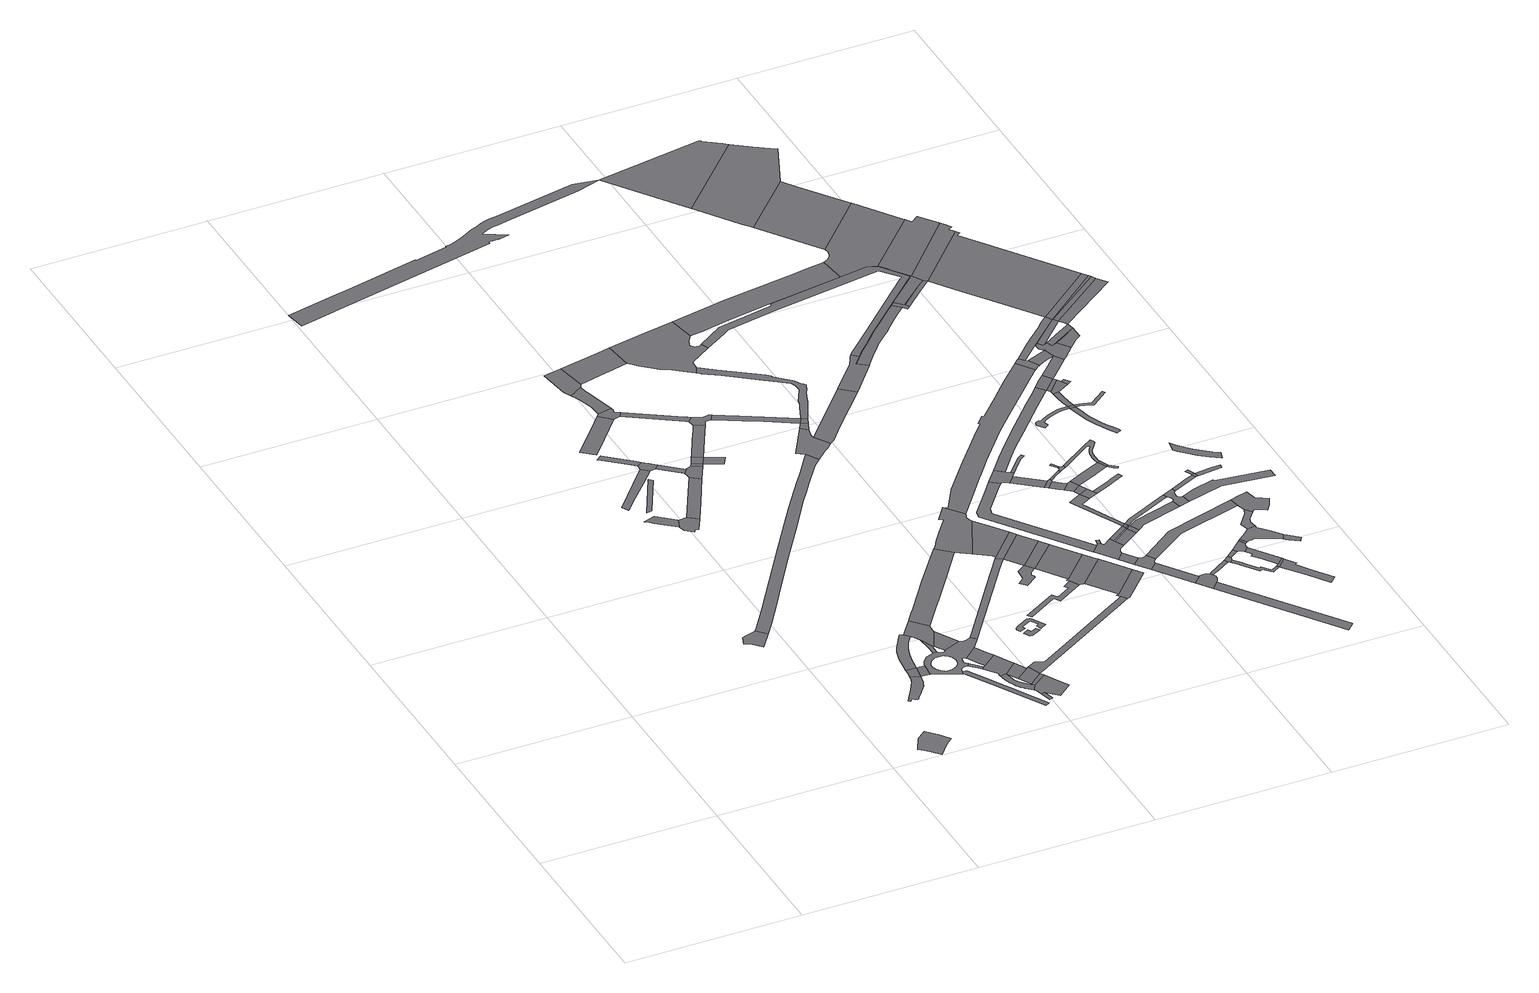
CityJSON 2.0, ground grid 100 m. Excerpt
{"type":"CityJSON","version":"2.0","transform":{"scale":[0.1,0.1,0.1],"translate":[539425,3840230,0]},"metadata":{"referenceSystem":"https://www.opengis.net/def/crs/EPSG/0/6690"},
"CityObjects":{
"road1":{"type":"Road","geometry":[{"type":"MultiSurface","lod":"1","boundaries":[[[0,1,2,3,4,5,6,7]]]}]},
"road2":{"type":"Road","geometry":[{"type":"MultiSurface","lod":"1","boundaries":[[[8,9,10,11,12,13,14,15,16,17,18,19,20,21]]]}]},
"road3":{"type":"Road","geometry":[{"type":"MultiSurface","lod":"1","boundaries":[[[22,23,24,25,26,27,28,29,30,31,32,33,34,35,36,37,38,39,40,41,42,43,44,45]]]}]},
"road4":{"type":"Road","attributes":{"RoadStructureAttribute.sectionType":"1"},"geometry":[{"type":"MultiSurface","lod":"1","boundaries":[[[46,47,48,49,50,51,52,53]]]}]},
"road5":{"type":"Road","geometry":[{"type":"MultiSurface","lod":"1","boundaries":[[[54,55,22,45,56]]]}]},
"road6":{"type":"Road","geometry":[{"type":"MultiSurface","lod":"1","boundaries":[[[57,56,45,58,59,60]]]}]},
"road7":{"type":"Road","geometry":[{"type":"MultiSurface","lod":"1","boundaries":[[[61,62,63,53,52,64,65,66,67,68]]]}]},
"road8":{"type":"Road","attributes":{"RoadStructureAttribute.sectionType":"1"},"geometry":[{"type":"MultiSurface","lod":"1","boundaries":[[[69,70,71,72,73,74,75,76]]]}]},
"road9":{"type":"Road","attributes":{"RoadStructureAttribute.sectionType":"1"},"geometry":[{"type":"MultiSurface","lod":"1","boundaries":[[[77,78,79,80]]]}]},
"road10":{"type":"Road","attributes":{"RoadStructureAttribute.sectionType":"1"},"geometry":[{"type":"MultiSurface","lod":"1","boundaries":[[[81,82,83,84,85,86,87,88,89,90,91,92,54,56,93,94,95,96,97,98,99,100,101,102]]]}]},
"road11":{"type":"Road","attributes":{"RoadStructureAttribute.sectionType":"1"},"geometry":[{"type":"MultiSurface","lod":"1","boundaries":[[[103,104,105,106,107,108,109]]]}]},
"road12":{"type":"Road","geometry":[{"type":"MultiSurface","lod":"1","boundaries":[[[110,111,112,113,114,115,116,117]]]}]},
"road13":{"type":"Road","attributes":{"RoadStructureAttribute.sectionType":"1"},"geometry":[{"type":"MultiSurface","lod":"1","boundaries":[[[118,119,120,61,68,121,122]]]}]},
"road14":{"type":"Road","geometry":[{"type":"MultiSurface","lod":"1","boundaries":[[[123,124,125,126,127,128,129,130,131,132,133,134,135,136,114,113,137,138,139,140,141,142,60,59,143,144,145,146,147,148,149,150,151,152,153,154,155,156],[157,158,159,160,161,162,163,164,165,166,167,168,169,170,171,172,173,174,175,176,177,178,179,180,181,182,183,184,185,186,187,188,189,190,191,192,193,194,195,196,197,198,199,200,201,202]]]}]},
"road15":{"type":"Road","attributes":{"RoadStructureAttribute.sectionType":"1"},"geometry":[{"type":"MultiSurface","lod":"1","boundaries":[[[203,204,205,206,207,208,209,210,211,212,213,214,215,146,145]]]}]},
"road16":{"type":"Road","attributes":{"RoadStructureAttribute.sectionType":"1"},"geometry":[{"type":"MultiSurface","lod":"1","boundaries":[[[216,217,218,219,220,221]]]}]},
"road17":{"type":"Road","geometry":[{"type":"MultiSurface","lod":"1","boundaries":[[[222,223,102,101,224,225,226,227,228,110,117,229,230,231,232,233]]]}]},
"road18":{"type":"Road","geometry":[{"type":"MultiSurface","lod":"1","boundaries":[[[234,235,236,109,108,237,238,69,76,239,240,241]]]}]},
"road19":{"type":"Road","geometry":[{"type":"MultiSurface","lod":"1","boundaries":[[[155,154,242,243,244]]]}]},
"road20":{"type":"Road","attributes":{"RoadStructureAttribute.sectionType":"1"},"geometry":[{"type":"MultiSurface","lod":"1","boundaries":[[[245,246,247,248,249,250,251,252,253,254,255,256,0,7,257,258,259,260,261,262,263,264,265,266,267,268,269]]]}]},
"road21":{"type":"Road","geometry":[{"type":"MultiSurface","lod":"1","boundaries":[[[230,229,270,271,272,131,130]]]}]},
"road22":{"type":"Road","attributes":{"RoadStructureAttribute.sectionType":"1"},"geometry":[{"type":"MultiSurface","lod":"1","boundaries":[[[241,240,273,274,275]]]}]},
"road23":{"type":"Road","geometry":[{"type":"MultiSurface","lod":"1","boundaries":[[[276,277,278,279,280,281,282,283,284,285,286,287,288,289,290,291,292,293,294,295,296,297,298,299,300,301,302,303]]]}]},
"road24":{"type":"Road","attributes":{"RoadStructureAttribute.sectionType":"1"},"geometry":[{"type":"MultiSurface","lod":"1","boundaries":[[[304,125,124,305,306,307,308]]]}]},
"road25":{"type":"Road","geometry":[{"type":"MultiSurface","lod":"1","boundaries":[[[309,308,307,244,243,310,288,287,311]]]}]},
"road26":{"type":"Road","attributes":{"RoadStructureAttribute.sectionType":"1"},"geometry":[{"type":"MultiSurface","lod":"1","boundaries":[[[312,313,314,315]]]}]},
"road27":{"type":"Road","geometry":[{"type":"MultiSurface","lod":"1","boundaries":[[[311,287,316,317]]]}]},
"road28":{"type":"Road","geometry":[{"type":"MultiSurface","lod":"1","boundaries":[[[318,319,275,274,320,118,122,321]]]}]},
"road29":{"type":"Road","geometry":[{"type":"MultiSurface","lod":"1","boundaries":[[[322,317,316,323,324]]]}]},
"road30":{"type":"Road","attributes":{"RoadStructureAttribute.sectionType":"1"},"geometry":[{"type":"MultiSurface","lod":"1","boundaries":[[[324,323,303,325]]]}]},
"road31":{"type":"Road","geometry":[{"type":"MultiSurface","lod":"1","boundaries":[[[326,327,328,329,330,331,216,221,332,333,334,335]]]}]},
"road32":{"type":"Road","geometry":[{"type":"MultiSurface","lod":"1","boundaries":[[[336,325,303,302,337,315,314,338,339]]]}]},
"road33":{"type":"Road","attributes":{"RoadStructureAttribute.sectionType":"1"},"geometry":[{"type":"MultiSurface","lod":"1","boundaries":[[[340,341,342,343,344,345,346,347,348,349,331,330]]]}]},
"road34":{"type":"Road","attributes":{"RoadStructureAttribute.sectionType":"1"},"geometry":[{"type":"MultiSurface","lod":"1","boundaries":[[[350,318,321,351]]]}]},
"road35":{"type":"Road","geometry":[{"type":"MultiSurface","lod":"1","boundaries":[[[352,353,354,343,342,355]]]}]},
"road36":{"type":"Road","geometry":[{"type":"MultiSurface","lod":"1","boundaries":[[[356,350,351,357]]]}]},
"road37":{"type":"Road","geometry":[{"type":"MultiSurface","lod":"1","boundaries":[[[358,359,357,351]]]}]},
"road38":{"type":"Road","attributes":{"RoadStructureAttribute.sectionType":"1"},"geometry":[{"type":"MultiSurface","lod":"1","boundaries":[[[360,361,362,363,364,222,233,365,366,367,368,369,370]]]}]},
"road39":{"type":"Road","attributes":{"RoadStructureAttribute.sectionType":"1"},"geometry":[{"type":"MultiSurface","lod":"1","boundaries":[[[371,372,373,335,334,374,375,376]]]}]},
"road40":{"type":"Road","attributes":{"RoadStructureAttribute.sectionType":"1"},"geometry":[{"type":"MultiSurface","lod":"1","boundaries":[[[377,378,379,380,356,357,381,382]]]}]},
"road41":{"type":"Road","attributes":{"RoadStructureAttribute.sectionType":"1"},"geometry":[{"type":"MultiSurface","lod":"1","boundaries":[[[383,384,352,355,385,386,387]]]}]},
"road42":{"type":"Road","geometry":[{"type":"MultiSurface","lod":"1","boundaries":[[[388,389,390,391,392,393,394]]]}]},
"road43":{"type":"Road","geometry":[{"type":"MultiSurface","lod":"1","boundaries":[[[395,396,397,398,399,400,401,402,403,404,405,406,407,408]]]}]},
"road44":{"type":"Road","attributes":{"RoadStructureAttribute.sectionType":"1"},"geometry":[{"type":"MultiSurface","lod":"1","boundaries":[[[409,410,411,127,126,412,413]]]}]},
"road45":{"type":"Road","geometry":[{"type":"MultiSurface","lod":"1","boundaries":[[[414,415,416,376,375,377,382,417,418,419,420]]]}]},
"road46":{"type":"Road","geometry":[{"type":"MultiSurface","lod":"1","boundaries":[[[421,422,423,424,425,426,427,428,429,430,431,432,433,434,435,436,437,438,439,440,441,442,443,444,445,446,447,448,449,450,451,452,453,454,455,456,457,458,459,460,461,462,463,464,465,466,467,468]]]}]},
"road47":{"type":"Road","attributes":{"RoadStructureAttribute.sectionType":"1"},"geometry":[{"type":"MultiSurface","lod":"1","boundaries":[[[469,470,471,472,473,322,324,474,475,476]]]}]},
"road48":{"type":"Road","attributes":{"RoadStructureAttribute.sectionType":"1"},"geometry":[{"type":"MultiSurface","lod":"1","boundaries":[[[477,478,420,419,479,480,481,482,483]]]}]},
"road49":{"type":"Road","attributes":{"RoadStructureAttribute.sectionType":"1"},"geometry":[{"type":"MultiSurface","lod":"1","boundaries":[[[484,485,486,487,488,489,490,491,492,493]]]}]},
"road50":{"type":"Road","geometry":[{"type":"MultiSurface","lod":"1","boundaries":[[[494,495,496,497,498,499,500,501,370,369,502,503,504,505,506,507,508,509,510]]]}]},
"road51":{"type":"Road","geometry":[{"type":"MultiSurface","lod":"1","boundaries":[[[511,512,245,269,513,514,515,516,517,518,519]]]}]},
"road52":{"type":"Road","geometry":[{"type":"MultiSurface","lod":"1","boundaries":[[[520,521,383,387,522,523,524,525,526,527,528,529,530,531,532,533,534,535,536,537,538,539,540,541,542,543,544,545,546,547,548]]]}]},
"road53":{"type":"Road","geometry":[{"type":"MultiSurface","lod":"1","boundaries":[[[549,550,551,552,553,554,555,556,557,558,559,560]]]}]},
"road54":{"type":"Road","attributes":{"RoadStructureAttribute.sectionType":"1"},"geometry":[{"type":"MultiSurface","lod":"1","boundaries":[[[482,561,511,519,562]]]}]},
"road55":{"type":"Road","attributes":{"RoadStructureAttribute.sectionType":"1"},"geometry":[{"type":"MultiSurface","lod":"1","boundaries":[[[563,503,502,564,565,566]]]}]},
"road56":{"type":"Road","geometry":[{"type":"MultiSurface","lod":"1","boundaries":[[[566,565,409,413,567]]]}]},
"road57":{"type":"Road","geometry":[{"type":"MultiSurface","lod":"1","boundaries":[[[483,482,562,568]]]}]},
"road58":{"type":"Road","attributes":{"RoadStructureAttribute.sectionType":"1"},"geometry":[{"type":"MultiSurface","lod":"1","boundaries":[[[569,570,571,572,573,574,575,576,577,578,579,580,581,582,583,584,585,586,587,588,589,590,591,592,593,594,595,596,529,528,597,598,599,600,601,602,603,604,605,606,607,608,609,610,611,612,613,483,568]]]}]},
"road59":{"type":"Road","attributes":{"RoadStructureAttribute.sectionType":"1"},"geometry":[{"type":"MultiSurface","lod":"1","boundaries":[[[614,567,413,615,616,549,617]]]}]},
"road60":{"type":"Road","geometry":[{"type":"MultiSurface","lod":"1","boundaries":[[[617,549,560,618]]]}]},
"road61":{"type":"Road","attributes":{"RoadStructureAttribute.sectionType":"1"},"geometry":[{"type":"MultiSurface","lod":"1","boundaries":[[[619,618,560,620,621]]]}]},
"road62":{"type":"Road","geometry":[{"type":"MultiSurface","lod":"1","boundaries":[[[622,623,624,625,621,620,626,484,493,627,628,629,630]]]}]},
"road63":{"type":"Road","attributes":{"RoadStructureAttribute.sectionType":"1"},"geometry":[{"type":"MultiSurface","lod":"1","boundaries":[[[631,632,633,516,515,634,635,636,637]]]}]},
"road64":{"type":"Road","attributes":{"RoadStructureAttribute.sectionType":"1"},"geometry":[{"type":"MultiSurface","lod":"1","boundaries":[[[630,629,638,639]]]}]},
"road65":{"type":"Road","geometry":[{"type":"MultiSurface","lod":"1","boundaries":[[[639,638,640,469,476,641,642]]]}]},
"road66":{"type":"Road","attributes":{"RoadStructureAttribute.sectionType":"1"},"geometry":[{"type":"MultiSurface","lod":"1","boundaries":[[[643,644,645,646,647,648,649,650,651,652,653,654,655,656,657,658]]]}]},
"road67":{"type":"Road","geometry":[{"type":"MultiSurface","lod":"1","boundaries":[[[659,660,661,662,651,650,663,664,665,666,667,668,669,670,671,672,673]]]}]},
"road68":{"type":"Road","geometry":[{"type":"MultiSurface","lod":"1","boundaries":[[[674,675,662,661]]]}]},
"road69":{"type":"Road","attributes":{"RoadStructureAttribute.sectionType":"1"},"geometry":[{"type":"MultiSurface","lod":"1","boundaries":[[[665,664,676,677]]]}]},
"road70":{"type":"Road","geometry":[{"type":"MultiSurface","lod":"1","boundaries":[[[678,643,658,679,680,681,682,683,684,685,686]]]}]},
"road71":{"type":"Road","geometry":[{"type":"MultiSurface","lod":"1","boundaries":[[[687,688,689,690,691,677,676,692,693,694,695,696,697,698,699,700]]]}]},
"road72":{"type":"Road","geometry":[{"type":"MultiSurface","lod":"1","boundaries":[[[701,702,703,704,705,706,631,637,707,708,709,710,711,712,713]]]}]},
"road73":{"type":"Road","attributes":{"RoadStructureAttribute.sectionType":"1"},"geometry":[{"type":"MultiSurface","lod":"1","boundaries":[[[694,693,714,715]]]}]},
"road74":{"type":"Road","attributes":{"RoadStructureAttribute.sectionType":"1"},"geometry":[{"type":"MultiSurface","lod":"1","boundaries":[[[682,681,716,717]]]}]},
"road75":{"type":"Road","attributes":{"RoadStructureAttribute.sectionType":"1"},"geometry":[{"type":"MultiSurface","lod":"1","boundaries":[[[718,659,673,719]]]}]},
"road76":{"type":"Road","attributes":{"RoadStructureAttribute.sectionType":"1"},"geometry":[{"type":"MultiSurface","lod":"1","boundaries":[[[720,672,671,721]]]}]},
"road77":{"type":"Road","geometry":[{"type":"MultiSurface","lod":"1","boundaries":[[[722,723,717,716,724,725,726]]]}]},
"road78":{"type":"Road","geometry":[{"type":"MultiSurface","lod":"1","boundaries":[[[727,728,729,730,731,732,733,734,715,714,735,736,737,738,739,740,741,742,743,744,745]]]}]},
"road79":{"type":"Road","geometry":[{"type":"MultiSurface","lod":"1","boundaries":[[[746,747,748,749,750,751,685,684]]]}]},
"road80":{"type":"Road","geometry":[{"type":"MultiSurface","lod":"1","boundaries":[[[752,753,754,718,755,756,757]]]}]},
"road81":{"type":"Road","attributes":{"RoadStructureAttribute.sectionType":"1"},"geometry":[{"type":"MultiSurface","lod":"1","boundaries":[[[758,725,724,759,760,761]]]}]},
"road82":{"type":"Road","attributes":{"RoadStructureAttribute.sectionType":"7"},"geometry":[{"type":"MultiSurface","lod":"1","boundaries":[[[762,763,764,765,766,767,520,548,768,769,770,771]]]}]},
"road83":{"type":"Road","geometry":[{"type":"MultiSurface","lod":"1","boundaries":[[[772,719,720]]]}]},
"road84":{"type":"Road","geometry":[{"type":"MultiSurface","lod":"1","boundaries":[[[755,718,719,772]]]}]},
"road85":{"type":"Road","geometry":[{"type":"MultiSurface","lod":"1","boundaries":[[[772,720,721,773,774]]]}]},
"road86":{"type":"Road","attributes":{"RoadStructureAttribute.sectionType":"1"},"geometry":[{"type":"MultiSurface","lod":"1","boundaries":[[[775,776,777,778,779,780,781,782,783,784,785,786,494,510,787,788,789,790,791,792,793,794,795,796,797,798,799]]]}]},
"road87":{"type":"Road","geometry":[{"type":"MultiSurface","lod":"1","boundaries":[[[800,761,760,801,802]]]}]},
"road88":{"type":"Road","attributes":{"RoadStructureAttribute.sectionType":"1"},"geometry":[{"type":"MultiSurface","lod":"1","boundaries":[[[803,722,726,804,805,806]]]}]},
"road89":{"type":"Road","attributes":{"RoadStructureAttribute.sectionType":"1"},"geometry":[{"type":"MultiSurface","lod":"1","boundaries":[[[802,801,752,807]]]}]},
"road90":{"type":"Road","geometry":[{"type":"MultiSurface","lod":"1","boundaries":[[[807,752,757,808,809]]]}]},
"road91":{"type":"Road","attributes":{"RoadStructureAttribute.sectionType":"1"},"geometry":[{"type":"MultiSurface","lod":"1","boundaries":[[[810,811,812,813,814,815,816,817,818,819,820,821,822,823,824,825,826,827,828,829,830,831,832,532,531,833,834,835,836,837,838,839,840,841,842,843,844,701,713]]]}]},
"road92":{"type":"Road","geometry":[{"type":"MultiSurface","lod":"1","boundaries":[[[845,846,745,744,847,848,849]]]}]},
"road93":{"type":"Road","geometry":[{"type":"MultiSurface","lod":"1","boundaries":[[[850,851,852,853,854,855]]]}]},
"road94":{"type":"Road","attributes":{"RoadStructureAttribute.sectionType":"1"},"geometry":[{"type":"MultiSurface","lod":"1","boundaries":[[[856,857,858,736,735,859,860]]]}]},
"road95":{"type":"Road","geometry":[{"type":"MultiSurface","lod":"1","boundaries":[[[861,862,855,854,863,864,865,803,806,866,867,868]]]}]},
"road96":{"type":"Road","attributes":{"RoadStructureAttribute.sectionType":"1"},"geometry":[{"type":"MultiSurface","lod":"1","boundaries":[[[869,870,755,772,871,872]]]}]},
"road97":{"type":"Road","attributes":{"RoadStructureAttribute.sectionType":"1"},"geometry":[{"type":"MultiSurface","lod":"1","boundaries":[[[873,874,774,773,875,876]]]}]},
"road98":{"type":"Road","attributes":{"RoadStructureAttribute.sectionType":"1"},"geometry":[{"type":"MultiSurface","lod":"1","boundaries":[[[877,878,879,880,800,802,881,882,883,884]]]}]},
"road99":{"type":"Road","geometry":[{"type":"MultiSurface","lod":"1","boundaries":[[[885,845,849,886,887,888]]]}]},
"road100":{"type":"Road","attributes":{"RoadStructureAttribute.sectionType":"1"},"geometry":[{"type":"MultiSurface","lod":"1","boundaries":[[[889,890,891,892,893,894,895,678,686,896,897,898,899,900]]]}]},
"road101":{"type":"Road","attributes":{"RoadStructureAttribute.sectionType":"1"},"geometry":[{"type":"MultiSurface","lod":"1","boundaries":[[[901,902,903,904,905,906,907,908,809,808]]]}]},
"road102":{"type":"Road","attributes":{"RoadStructureAttribute.sectionType":"1"},"geometry":[{"type":"MultiSurface","lod":"1","boundaries":[[[909,910,687,700,911,912]]]}]},
"road103":{"type":"Road","geometry":[{"type":"MultiSurface","lod":"1","boundaries":[[[913,885,888,914,915,916]]]}]},
"road104":{"type":"Road","attributes":{"RoadStructureAttribute.sectionType":"7"},"geometry":[{"type":"MultiSurface","lod":"1","boundaries":[[[917,918,919,920,921,922,923,924,925,926,927,928,710,709,929,930,931,932,933,934,935,936,937,938]]]}]},
"road105":{"type":"Road","geometry":[{"type":"MultiSurface","lod":"1","boundaries":[[[939,940,941,942,943,944,945,887,886,946,947,948,949,950,951,952,953,954]]]}]},
"road106":{"type":"Road","attributes":{"RoadStructureAttribute.sectionType":"1"},"geometry":[{"type":"MultiSurface","lod":"1","boundaries":[[[955,956,957,958,959,960,961,962,963,964,965,966,967,968,969,868,867,970,971,972,973,974,975,976,977,978,979,980,981,982,983,877,984]]]}]},
"road107":{"type":"Road","geometry":[{"type":"MultiSurface","lod":"1","boundaries":[[[984,877,884,985]]]}]},
"road108":{"type":"Road","geometry":[{"type":"MultiSurface","lod":"1","boundaries":[[[986,913,916,987,988,989,990,991,992,993,994,995]]]}]},
"road109":{"type":"Road","attributes":{"RoadStructureAttribute.sectionType":"1"},"geometry":[{"type":"MultiSurface","lod":"1","boundaries":[[[996,997,998,999,1000,1001,1002,985,884]]]}]},
"road110":{"type":"Road","attributes":{"RoadStructureAttribute.sectionType":"1"},"geometry":[{"type":"MultiSurface","lod":"1","boundaries":[[[1003,1004,991,990,1005,1006,1007,1008,1009]]]}]},
"road111":{"type":"Road","geometry":[{"type":"MultiSurface","lod":"1","boundaries":[[[1010,986,995,1011]]]}]},
"road112":{"type":"Road","geometry":[{"type":"MultiSurface","lod":"1","boundaries":[[[1009,1008,954,953,1012]]]}]},
"road113":{"type":"Road","geometry":[{"type":"MultiSurface","lod":"1","boundaries":[[[1013,869,872,1014,1015,1016,1017,873,876,1018,1019,1020,1021,1022,1023,1024,1025]]]}]},
"road114":{"type":"Road","geometry":[{"type":"MultiSurface","lod":"1","boundaries":[[[1026,1027,1028,1029,1030,1031,1032,1033,1034,1035,1036,1037,1038,1039,1040,1041,1042,1043,1044,1045,1046,1047,1048]]]}]},
"road115":{"type":"Road","attributes":{"RoadStructureAttribute.sectionType":"1"},"geometry":[{"type":"MultiSurface","lod":"1","boundaries":[[[1049,1050,1051,1052,1012,953,1053,1054,1055,1056]]]}]},
"road116":{"type":"Road","attributes":{"function":"2","RoadStructureAttribute.sectionType":"7"},"geometry":[{"type":"MultiSurface","lod":"1","boundaries":[[[1057,1058,1059,1060,468,1061,1062]]]}]},
"road117":{"type":"Road","geometry":[{"type":"MultiSurface","lod":"1","boundaries":[[[1063,1064,1065,1066,1067,1010,1011,1068,1069,1070,1071,1072,1073,1074,1075]]]}]},
"road118":{"type":"Road","attributes":{"RoadStructureAttribute.sectionType":"1"},"geometry":[{"type":"MultiSurface","lod":"1","boundaries":[[[1076,1077,1013,1025,1078]]]}]},
"road119":{"type":"Road","geometry":[{"type":"MultiSurface","lod":"1","boundaries":[[[1079,917,938,1080,1081,1082,1083,1084]]]}]},
"road120":{"type":"Road","geometry":[{"type":"MultiSurface","lod":"1","boundaries":[[[1085,1086,1087,1088,1066,1065,1089,1090,1091,1092,1093,1094]]]}]},
"road121":{"type":"Road","geometry":[{"type":"MultiSurface","lod":"1","boundaries":[[[1095,1026,1048,1096]]]}]},
"road122":{"type":"Road","attributes":{"RoadStructureAttribute.sectionType":"1"},"geometry":[{"type":"MultiSurface","lod":"1","boundaries":[[[1048,1097,1098,1099,1100,1101,1102,1103,1104,1105,1106,1107,1108,1109,1110,1111,1112,1113,1096]]]}]},
"road123":{"type":"Road","attributes":{"RoadStructureAttribute.sectionType":"1"},"geometry":[{"type":"MultiSurface","lod":"1","boundaries":[[[1114,1115,1116,1117,1118,1119,1026,1095]]]}]},
"road124":{"type":"Road","geometry":[{"type":"MultiSurface","lod":"1","boundaries":[[[1120,1075,1074,1121,1122,1123,1124]]]}]},
"road125":{"type":"Road","geometry":[{"type":"MultiSurface","lod":"1","boundaries":[[[1125,1126,1127,889,900,1128]]]}]},
"road126":{"type":"Road","geometry":[{"type":"MultiSurface","lod":"1","boundaries":[[[1129,1076,1078,1130,1131]]]}]},
"road127":{"type":"Road","geometry":[{"type":"MultiSurface","lod":"1","boundaries":[[[1132,1133,1129,1131]]]}]},
"road128":{"type":"Road","attributes":{"RoadStructureAttribute.sectionType":"1"},"geometry":[{"type":"MultiSurface","lod":"1","boundaries":[[[1128,900,1134,1135]]]}]},
"road129":{"type":"Road","attributes":{"RoadStructureAttribute.sectionType":"1"},"geometry":[{"type":"MultiSurface","lod":"1","boundaries":[[[1135,1134,1117,1116,1136,1137]]]}]},
"road130":{"type":"Road","attributes":{"RoadStructureAttribute.sectionType":"7"},"geometry":[{"type":"MultiSurface","lod":"1","boundaries":[[[1138,1139,1140,1141,1079,1084,1142,1143,1144,1145,1146]]]}]},
"road131":{"type":"Road","geometry":[{"type":"MultiSurface","lod":"1","boundaries":[[[1147,1148,775,799,1149,1150,1151,1152,1153]]]}]},
"road132":{"type":"Road","geometry":[{"type":"MultiSurface","lod":"1","boundaries":[[[1154,1155,1156,909,912,1085,1094,1157,1158,1159,1160,1161]]]}]},
"road133":{"type":"Road","attributes":{"function":"2","RoadStructureAttribute.sectionType":"7"},"geometry":[{"type":"MultiSurface","lod":"1","boundaries":[[[1162,1163,1062,1061,1164,1165,1166,1167,1168,1169]]]}]},
"road134":{"type":"Road","geometry":[{"type":"MultiSurface","lod":"1","boundaries":[[[1146,1170,1171,1172,1173,1083,1082,1174,1175]]]}]},
"road135":{"type":"Road","geometry":[{"type":"MultiSurface","lod":"1","boundaries":[[[1176,1177,1178,1179,1180,1181,1182,1183,1184,1185,1095,1096]]]}]},
"road136":{"type":"Road","attributes":{"RoadStructureAttribute.sectionType":"1"},"geometry":[{"type":"MultiSurface","lod":"1","boundaries":[[[1186,1187,1188,1019,1018,1189,1190,1191]]]}]},
"road137":{"type":"Road","attributes":{"RoadStructureAttribute.sectionType":"1"},"geometry":[{"type":"MultiSurface","lod":"1","boundaries":[[[1192,1193,1131,1130,1194,1195,1196]]]}]},
"road138":{"type":"Road","geometry":[{"type":"MultiSurface","lod":"1","boundaries":[[[1197,1198,1137,1136]]]}]},
"road139":{"type":"Road","attributes":{"function":"2","RoadStructureAttribute.sectionType":"7"},"geometry":[{"type":"MultiSurface","lod":"1","boundaries":[[[1199,1200,1168,1167,1201,1202]]]}]},
"road140":{"type":"Road","attributes":{"RoadStructureAttribute.sectionType":"1"},"geometry":[{"type":"MultiSurface","lod":"1","boundaries":[[[1203,1204,1205,1125,1128,1206,1207,1208]]]}]},
"road141":{"type":"Road","attributes":{"RoadStructureAttribute.sectionType":"1"},"geometry":[{"type":"MultiSurface","lod":"1","boundaries":[[[1209,1210,1211,1152,1151,1212,1213,1214,1215,1216,1203]]]}]},
"road142":{"type":"Road","attributes":{"RoadStructureAttribute.sectionType":"1"},"geometry":[{"type":"MultiSurface","lod":"1","boundaries":[[[1217,1218,1219,1220,1221,1222,1223,1224,1225,1226,1227,1228,1229,1230]]]}]},
"road143":{"type":"Road","attributes":{"function":"2","RoadStructureAttribute.sectionType":"7"},"geometry":[{"type":"MultiSurface","lod":"1","boundaries":[[[1231,1202,1201,1232,1233,1234,1235,1236,1237,1238,1239,762,771,1240,1241,1242]]]}]},
"road144":{"type":"Road","attributes":{"RoadStructureAttribute.sectionType":"1"},"geometry":[{"type":"MultiSurface","lod":"1","boundaries":[[[1243,1244,1245,1246,1247,1248,1249,1250,1147,1153,1251,1252,1253]]]}]},
"road145":{"type":"Road","geometry":[{"type":"MultiSurface","lod":"1","boundaries":[[[1254,1255,1256,1257,1258,1259,1260,1261,1262,1263,1264,1265,1266,1209,1203,1208,1267,1268,1269,1270,1271,1272,1273,1274]]]}]},
"road146":{"type":"Road","geometry":[{"type":"MultiSurface","lod":"1","boundaries":[[[1275,1254,1274,1276,1277,1278]]]}]},
"road147":{"type":"Road","geometry":[{"type":"MultiSurface","lod":"1","boundaries":[[[1279,1280,1242,1241,1281,1282,1138,1283]]]}]},
"road148":{"type":"Road","geometry":[{"type":"MultiSurface","lod":"1","boundaries":[[[1284,1285,1286,1272,1271,1287,1288,1289,1290]]]}]},
"road149":{"type":"Road","attributes":{"RoadStructureAttribute.sectionType":"1"},"geometry":[{"type":"MultiSurface","lod":"1","boundaries":[[[1290,1291,1292,1293,1294,1295,1269,1268,1296,1297,1298]]]}]},
"road150":{"type":"Road","geometry":[{"type":"MultiSurface","lod":"1","boundaries":[[[1299,1300,1301,1302,1283,1138,1146,1175,1303]]]}]},
"road151":{"type":"Road","attributes":{"function":"2","RoadStructureAttribute.sectionType":"7"},"geometry":[{"type":"MultiSurface","lod":"1","boundaries":[[[1304,1305,1306,1307,1308,1303,1175,1309,1310,1243,1311]]]}]},
"road152":{"type":"Road","geometry":[{"type":"MultiSurface","lod":"1","boundaries":[[[1311,1243,1253,1312]]]}]},
"road153":{"type":"Road","attributes":{"function":"2","RoadStructureAttribute.sectionType":"7"},"geometry":[{"type":"MultiSurface","lod":"1","boundaries":[[[1312,1253,1275,1313]]]}]},
"road154":{"type":"Road","geometry":[{"type":"MultiSurface","lod":"1","boundaries":[[[1313,1275,1278,1314]]]}]},
"road155":{"type":"Road","attributes":{"function":"2","RoadStructureAttribute.sectionType":"7"},"geometry":[{"type":"MultiSurface","lod":"1","boundaries":[[[1315,1314,1278,1284,1316]]]}]}
},
"vertices":[
[906,1431,0],[897,1428,0],[836,1409,0],[821,1403,0],[802,1350,0],[834,1334,0],[883,1281,0],[955,1379,0],
[1377,128,0],[1336,180,0],[1311,207,0],[1288,234,0],[1240,196,0],[1231,188,0],[1186,101,0],[1203,88,0],[1215,79,0],[1218,76,0],[1280,5,0],[1332,71,0],[1344,80,0],[1384,116,0],
[1436,715,0],[1433,699,0],[1428,681,0],[1421,662,0],[1408,638,0],[1391,610,0],[1366,572,0],[1347,544,0],[1349,542,0],[1333,519,0],[1345,511,0],[1358,527,0],[1372,518,0],[1385,509,0],[1389,513,0],[1390,514,0],[1395,521,0],[1427,560,0],[1450,589,0],[1463,609,0],[1469,622,0],[1476,641,0],[1482,669,0],[1488,694,0],
[984,2512,0],[893,2591,0],[825,2572,0],[848,2551,0],[864,2536,0],[904,2500,0],[967,2451,0],[988,2508,0],
[1443,774,0],[1439,736,0],[1500,773,0],
[1521,772,0],[1511,692,0],[1539,688,0],[1547,772,0],
[1037,2511,0],[1029,2511,0],[1005,2509,0],[977,2413,0],[1018,2374,0],[1029,2397,0],[1047,2388,0],[1090,2470,0],
[1014,3008,0],[924,2904,0],[853,2822,0],[779,2736,0],[799,2699,0],[872,2778,0],[970,2885,0],[1054,2976,0],
[1030,2891,0],[1009,2908,0],[872,2640,0],[902,2642,0],
[1563,1075,0],[1555,1081,0],[1550,1075,0],[1549,1074,0],[1541,1064,0],[1512,1017,0],[1490,979,0],[1474,946,0],[1465,919,0],[1459,895,0],[1454,870,0],[1450,834,0],[1501,782,0],[1512,849,0],[1521,895,0],[1531,926,0],[1541,954,0],[1554,979,0],[1565,999,0],[1579,1019,0],[1596,1042,0],[1572,1069,0],
[1027,3082,0],[886,3207,0],[854,3182,0],[872,3167,0],[1003,3054,0],[1016,3043,0],[1046,3066,0],
[1629,992,0],[1630,981,0],[1634,918,0],[1638,857,0],[1659,859,0],[1659,890,0],[1660,910,0],[1660,913,0],
[1207,2836,0],[1144,2714,0],[1037,2512,0],[1159,2602,0],[1260,2796,0],
[1745,749,0],[1769,743,0],[1848,811,0],[1895,877,0],[1867,902,0],[1849,892,0],[1827,890,0],[1801,894,0],[1701,855,0],[1700,851,0],[1698,842,0],[1691,840,0],[1670,848,0],[1663,851,0],[1615,849,0],[1592,838,0],[1580,828,0],[1576,824,0],[1562,807,0],[1551,786,0],[1555,685,0],[1621,653,0],[1690,619,0],[1698,644,0],[1698,650,0],[1700,657,0],[1702,659,0],[1705,664,0],[1713,669,0],[1725,676,0],[1737,677,0],[1745,677,0],[1758,694,0],[1740,713,0],[1710,728,0],[1707,719,0],[1701,710,0],[1695,702,0],[1687,695,0],[1680,691,0],[1679,690,0],[1670,685,0],[1660,682,0],[1650,681,0],[1639,681,0],[1629,683,0],[1620,687,0],[1611,692,0],[1603,698,0],[1595,705,0],[1590,713,0],[1585,722,0],[1582,732,0],[1581,739,0],[1580,742,0],[1580,752,0],[1581,762,0],[1584,772,0],[1589,781,0],[1595,790,0],[1602,797,0],[1604,799,0],[1610,803,0],[1619,808,0],[1628,812,0],[1638,814,0],[1648,814,0],[1659,813,0],[1662,813,0],[1668,811,0],[1678,807,0],[1686,801,0],[1694,795,0],[1701,787,0],[1706,778,0],[1710,769,0],[1712,759,0],[1713,754,0],[1713,749,0],[1712,738,0],
[1703,612,0],[1785,469,0],[1950,180,0],[1974,192,0],[1931,270,0],[1850,412,0],[1818,470,0],[1788,523,0],[1724,635,0],[1716,637,0],[1712,638,0],[1705,640,0],[1702,642,0],
[1023,3536,0],[986,3493,0],[801,3280,0],[869,3222,0],[906,3265,0],[1089,3479,0],
[1649,1173,0],[1598,1105,0],[1597,1043,0],[1602,1040,0],[1603,1038,0],[1604,1037,0],[1605,1034,0],[1668,915,0],[1723,1032,0],[1724,1049,0],[1726,1081,0],[1727,1088,0],
[1098,3019,0],[1076,3039,0],[1072,3042,0],[1015,3031,0],[1015,3024,0],[1075,2978,0],[1085,2979,0],[1111,3008,0],
[1794,625,0],[1801,616,0],[1815,633,0],
[1833,2764,0],[1809,2732,0],[1734,2628,0],[1696,2576,0],[1683,2558,0],[1637,2496,0],[1545,2365,0],[1469,2255,0],[1335,2058,0],[1169,1811,0],[1030,1605,0],[929,1460,0],[1015,1461,0],[1101,1589,0],[1217,1766,0],[1349,1962,0],[1423,2072,0],[1506,2192,0],[1639,2390,0],[1684,2453,0],[1738,2530,0],[1812,2627,0],[1827,2646,0],[1844,2666,0],[1876,2695,0],
[1686,881,0],[1691,872,0],[1700,857,0],
[1086,2979,0],[1202,2880,0],[1224,2908,0],
[1949,397,0],[1942,404,0],[1935,411,0],[1921,428,0],[1914,437,0],[1911,442,0],[1909,446,0],[1906,451,0],[1902,464,0],[1900,473,0],[1897,492,0],[1891,525,0],[1857,523,0],[1858,517,0],[1859,501,0],[1862,478,0],[1867,461,0],[1871,449,0],[1880,427,0],[1890,406,0],[1896,397,0],[1905,383,0],[1916,369,0],[1921,363,0],[1935,350,0],[1945,341,0],[1957,332,0],[1977,370,0],
[1884,747,0],[1809,671,0],[1822,648,0],[1827,640,0],[1907,706,0],
[1966,599,0],[1856,548,0],[1968,597,0],
[1990,221,0],[2010,224,0],[1995,290,0],[1975,283,0],
[1927,460,0],[2007,526,0],
[1258,2922,0],[1226,2909,0],[1206,2849,0],[1311,2895,0],
[2018,532,0],[1967,389,0],[2047,455,0],
[2060,432,0],
[1136,3525,0],[1118,3537,0],[1123,3557,0],[1123,3559,0],[1120,3571,0],[1041,3556,0],[1120,3486,0],[1125,3487,0],[1126,3487,0],[1147,3519,0],
[2112,340,0],[1965,325,0],[2057,228,0],[2137,295,0],
[1076,3750,0],[1069,3776,0],[1061,3811,0],[986,3763,0],[991,3752,0],[998,3737,0],[1009,3711,0],[1034,3630,0],[1035,3626,0],[1039,3573,0],
[1269,2943,0],[1322,2915,0],
[1045,4009,0],[939,3986,0],[966,3810,0],[1074,3838,0],
[1297,2996,0],[1350,2968,0],
[1420,2867,0],[1451,2921,0],
[2049,1709,0],[2027,1681,0],[1867,1470,0],[1714,1261,0],[1696,1236,0],[1827,1223,0],[1879,1293,0],[2010,1471,0],[2123,1625,0],[2131,1636,0],[2051,1707,0],
[1435,3334,0],[1423,3342,0],[1362,3382,0],[1414,3301,0],[1425,3296,0],[1453,3321,0],
[1431,3254,0],[1412,3215,0],[1367,3131,0],[1307,3015,0],[1457,3172,0],[1485,3226,0],
[1348,4071,0],[1280,4058,0],[1235,3874,0],[1251,3879,0],[1369,3906,0],
[2220,811,0],[2205,833,0],[2175,815,0],[2162,840,0],[2130,820,0],[2150,783,0],[2163,780,0],
[2267,841,0],[2224,921,0],[2216,928,0],[2201,928,0],[2134,890,0],[2117,877,0],[2112,862,0],[2125,840,0],[2157,855,0],[2149,873,0],[2209,906,0],[2237,864,0],[2220,853,0],[2232,821,0],
[2296,1496,0],[2143,1285,0],[1884,925,0],[2276,1402,0],[2329,1474,0],
[1543,3304,0],[1505,3298,0],[1455,3320,0],[1497,3249,0],[1501,3258,0],[1533,3258,0],[1555,3297,0],
[1821,5493,0],[1347,5401,0],[1320,5396,0],[1299,5391,0],[1273,5384,0],[1250,5377,0],[1230,5368,0],[1207,5358,0],[1184,5347,0],[1160,5334,0],[1139,5321,0],[1117,5310,0],[1095,5299,0],[1073,5289,0],[1051,5280,0],[1035,5275,0],[1021,5269,0],[998,5265,0],[999,5260,0],[807,5216,0],[805,5222,0],[589,5175,0],[389,5131,0],[263,5103,0],[4,5046,0],[22,4931,0],[111,4951,0],[223,4975,0],[267,4985,0],[397,5015,0],[1212,5194,0],[1210,5204,0],[1221,5206,0],[1236,5208,0],[1252,5209,0],[1267,5209,0],[1275,5211,0],[1275,5209,0],[1331,5220,0],[1215,5289,0],[1245,5304,0],[1265,5311,0],[1290,5320,0],[1315,5326,0],[1316,5322,0],[1380,5337,0],[1825,5428,0],[1963,5470,0],
[2722,906,0],[2700,893,0],[2599,832,0],[2115,540,0],[2068,559,0],[2081,472,0],[2689,840,0],[2744,874,0],
[1676,3228,0],[1668,3233,0],[1611,3215,0],[1676,3179,0],[1772,3126,0],[1931,3034,0],[1951,3073,0],
[2547,1146,0],[2502,1114,0],[2517,1091,0],[2433,1043,0],[2410,1073,0],[2216,956,0],[2234,934,0],[2405,1038,0],[2428,1005,0],[2577,1094,0],
[2253,2029,0],[2188,1942,0],[2195,1937,0],[2211,1926,0],[2133,1823,0],[2101,1781,0],[2082,1756,0],[2085,1753,0],[2206,1584,0],[2334,1857,0],[2329,1868,0],[2326,1880,0],[2324,1891,0],[2326,1901,0],[2326,1905,0],[2334,1924,0],[2335,1925,0],
[1907,2993,0],[1792,2798,0],[1946,2760,0],[1953,2766,0],[1992,2801,0],[1937,2888,0],[1932,2893,0],[1932,2916,0],[1944,2961,0],
[1740,4145,0],[1573,4114,0],[1371,3904,0],[1393,3886,0],[1415,3860,0],[1498,3785,0],[1535,3767,0],[1600,3717,0],[1651,3678,0],[1672,3719,0],[1675,3769,0],[1805,3854,0],[1786,3898,0],[1779,3893,0],[1773,3891,0],[1765,3890,0],[1756,3890,0],[1750,3892,0],[1744,3895,0],[1739,3899,0],[1734,3905,0],[1732,3910,0],[1730,3916,0],[1730,3923,0],[1733,3932,0],[1739,3947,0],[1749,3963,0],[1760,3980,0],[1769,3991,0],
[2401,1376,0],[2348,1338,0],[2342,1266,0],[2340,1265,0],[2308,1239,0],[2337,1202,0],[2402,1250,0],[2403,1265,0],[2395,1280,0],[2398,1288,0],[2403,1300,0],[2437,1325,0],
[1923,3020,0],[1966,3013,0],
[2377,1798,0],[2293,1524,0],[2303,1509,0],[2463,1680,0],
[2488,1644,0],
[1983,3053,0],
[1987,3063,0],[1988,3065,0],[2002,3095,0],[2015,3120,0],[2031,3156,0],[2032,3157,0],[2034,3163,0],[2043,3181,0],[2048,3193,0],[2063,3234,0],[2067,3244,0],[2076,3268,0],[2094,3297,0],[2105,3328,0],[2108,3334,0],[2099,3347,0],[2092,3355,0],[2087,3362,0],[2082,3370,0],[2077,3379,0],[2072,3388,0],[2068,3394,0],[2063,3402,0],[1986,3473,0],[1984,3487,0],[1962,3504,0],[1921,3534,0],[1755,3658,0],[1667,3665,0],[1665,3662,0],[1668,3660,0],[1672,3657,0],[1757,3598,0],[1915,3480,0],[1974,3435,0],[2045,3381,0],[2056,3350,0],[2058,3314,0],[2025,3250,0],[2010,3221,0],[2004,3194,0],[1997,3177,0],[1994,3171,0],[1987,3156,0],[1977,3131,0],
[2503,1624,0],[2330,1474,0],[2340,1459,0],[2561,1543,0],
[2597,1492,0],
[2608,1477,0],[2551,1168,0],[2710,1337,0],
[2756,1274,0],[2755,1276,0],[2739,1297,0],[2735,1303,0],[2538,1159,0],[2592,1097,0],[2600,1092,0],[2604,1094,0],[2764,1263,0],
[2238,3232,0],[1963,2919,0],[1949,2903,0],[2016,2820,0],[2042,2850,0],[2099,2917,0],[2317,3164,0],
[2722,933,0],[2881,1101,0],
[2709,925,0],[2760,880,0],[2919,1048,0],
[2567,2137,0],[2512,2067,0],[2392,1915,0],[2381,1872,0],[2499,1709,0],[2665,1478,0],[2666,1478,0],[2770,1334,0],[2813,1379,0],[2739,1478,0],[2738,1478,0],[2566,1718,0],[2455,1873,0],[2467,1913,0],[2581,2057,0],[2614,2099,0],
[2897,1401,0],[2848,1365,0],[2837,1385,0],[2821,1387,0],[2784,1314,0],[2855,1216,0],[2898,1262,0],[2898,1271,0],[2898,1278,0],[2901,1287,0],[2903,1293,0],[2905,1297,0],[2937,1320,0],[2913,1369,0],[2909,1377,0],
[2846,1417,0],[2828,1421,0],
[2910,1139,0],[2954,1185,0],
[2634,2221,0],[2630,2099,0],[2643,2097,0],[2660,2083,0],[2696,2128,0],[2705,2141,0],[2717,2154,0],[2703,2166,0],[2681,2184,0],
[3002,1188,0],[2993,1181,0],[2985,1179,0],[2980,1178,0],[2963,1181,0],[2938,1101,0],[2968,1059,0],[3011,1105,0],[3011,1110,0],[3012,1115,0],[3013,1118,0],[3019,1126,0],[3024,1132,0],[3030,1138,0],
[2431,3482,0],[2419,3462,0],[2411,3447,0],[2394,3417,0],[2389,3408,0],[2384,3399,0],[2472,3350,0],[2474,3352,0],[2475,3354,0],[2422,3395,0],[2418,3398,0],[2453,3438,0],[2465,3453,0],
[3117,852,0],[3160,898,0],
[2799,1969,0],[2839,2018,0],
[3007,1480,0],[3012,1452,0],
[3017,1444,0],[3042,1394,0],
[2855,2023,0],[2849,2020,0],[2818,1954,0],[2858,2003,0],[2862,2009,0],
[3209,900,0],[3198,903,0],[3197,904,0],[3193,905,0],[3188,905,0],[3177,904,0],[3173,903,0],[3170,902,0],[3177,768,0],[3220,814,0],[3224,819,0],[3230,828,0],[3235,838,0],[3239,847,0],[3239,851,0],[3239,858,0],[3238,865,0],[3233,880,0],[3222,896,0],
[2738,2179,0],[2798,2249,0],[2832,2271,0],[2822,2285,0],[2790,2265,0],[2721,2186,0],
[2936,1835,0],[2858,1791,0],[2911,1677,0],[3025,1493,0],[2907,1744,0],[2965,1777,0],
[2907,1960,0],[2860,1919,0],[2880,1903,0],[2919,1950,0],
[2672,4300,0],[2566,4284,0],[2457,4268,0],[2224,4233,0],[2047,4205,0],[1980,4192,0],[1834,4000,0],[2011,4037,0],[2250,4077,0],[2689,4144,0],
[3039,1472,0],
[3069,1413,0],[3044,1464,0],
[3154,3050,0],[3029,2922,0],[2929,2816,0],[2802,2683,0],[2792,2691,0],[2747,2640,0],[2756,2631,0],[2677,2541,0],[2525,2358,0],[2365,2159,0],[2277,2012,0],[2259,2024,0],[2357,1954,0],[2407,2019,0],[2536,2185,0],[2562,2218,0],[2638,2316,0],[2776,2480,0],[2815,2527,0],[2942,2661,0],[3077,2802,0],[3171,2900,0],[3191,2922,0],[3200,2931,0],[3222,2952,0],
[2941,1961,0],[2918,1871,0],[2967,1907,0],
[2932,2076,0],[2873,2019,0],[2898,2038,0],[2938,2063,0],
[2989,1862,0],
[3018,1802,0],[3006,1828,0],
[2479,3469,0],[2487,3479,0],[2537,3529,0],[2545,3538,0],[2587,3582,0],[2618,3615,0],[2628,3624,0],[2775,3768,0],[2984,3967,0],[3013,3994,0],[2998,4016,0],[2929,4117,0],[2907,4149,0],[2851,4166,0],[2265,4077,0],[2266,4073,0],[2265,4070,0],[2264,4068,0],[2262,4065,0],[2260,4062,0],[2255,4060,0],[2251,4058,0],[1937,3999,0],[1901,3916,0],[1941,3942,0],[1967,3959,0],[2253,4014,0],[2890,4111,0],[2898,4101,0],[2971,4008,0],[2966,4003,0],[2957,3995,0],[2639,3687,0],[2602,3650,0],[2444,3495,0],
[3339,976,0],[3233,904,0],[3249,890,0],[3274,905,0],[3350,952,0],
[2925,2147,0],[2913,2139,0],[2936,2104,0],[2940,2098,0],[2941,2097,0],[2952,2105,0],
[3610,273,0],[3560,342,0],[3252,769,0],[3638,127,0],[3682,173,0],
[2963,2101,0],[2957,2101,0],[2941,2090,0],[2940,2085,0],[2937,2081,0],[2973,2085,0],[2977,2087,0],[2971,2102,0],
[3316,1643,0],[3065,1522,0],[3079,1501,0],[3323,1620,0],
[3336,1571,0],[3089,1496,0],[3114,1445,0],[3348,1514,0],
[3144,2056,0],[3057,2015,0],[3053,2014,0],[3046,2010,0],[3067,1954,0],[3083,1961,0],[3090,1965,0],[3169,2002,0],
[3371,998,0],[3361,941,0],[3376,963,0],[3383,983,0],
[3153,2810,0],[3124,2778,0],[3045,2691,0],[2860,2489,0],[2752,2365,0],[2722,2331,0],[2669,2266,0],[2769,2296,0],[2824,2360,0],[2922,2468,0],[3086,2648,0],[3190,2761,0],
[3109,1846,0],[3139,1860,0],[3153,1867,0],[3204,1891,0],[3192,1916,0],[3138,1891,0],[3126,1885,0],[3099,1872,0],
[3606,1455,0],[3198,1332,0],[3249,1290,0],[3618,1396,0],
[3419,1042,0],[3426,1014,0],[3430,1016,0],[3433,1017,0],
[2815,3799,0],[2779,3765,0],[2680,3668,0],[2673,3662,0],[2622,3612,0],[2590,3578,0],[2549,3535,0],[2540,3526,0],[2491,3475,0],[2456,3435,0],[2430,3405,0],[2429,3403,0],[2484,3366,0],[2526,3423,0],[2590,3497,0],[2608,3517,0],[2631,3538,0],[2695,3597,0],[2715,3618,0],[2722,3626,0],[2776,3683,0],[2855,3756,0],
[3524,791,0],[3481,841,0],[3469,834,0],[3442,873,0],[3420,905,0],[3418,908,0],[3412,917,0],[3393,908,0],[3396,904,0],[3397,903,0],[3429,857,0],[3463,807,0],[3477,815,0],[3520,769,0],[3567,801,0],[3558,814,0],
[3154,2077,0],[3153,2090,0],[3152,2111,0],[3153,2125,0],[3155,2137,0],[3162,2159,0],[3168,2172,0],[3181,2190,0],[3198,2212,0],[3205,2220,0],[3207,2226,0],[3207,2235,0],[3205,2244,0],[3198,2257,0],[3140,2217,0],[3112,2180,0],[3156,2210,0],[3161,2211,0],[3165,2210,0],[3168,2207,0],[3170,2203,0],[3169,2199,0],[3155,2180,0],[3148,2165,0],[3140,2141,0],[3138,2127,0],[3137,2111,0],[3138,2089,0],[3139,2075,0],[3158,2062,0],
[3180,2013,0],
[3483,1101,0],[3438,1018,0],[3449,1016,0],[3461,1010,0],[3468,1001,0],[3497,1031,0],[3495,1041,0],[3496,1049,0],[3499,1058,0],[3505,1066,0],
[3178,1993,0],[3187,1984,0],[3197,1977,0],[3216,1965,0],[3223,1979,0],[3207,1988,0],[3192,2000,0],
[3601,882,0],[3528,985,0],[3495,962,0],[3482,952,0],[3522,899,0],[3574,827,0],[3612,867,0],
[3493,1110,0],[3516,1074,0],
[3619,856,0],
[3380,1674,0],[3334,1615,0],[3345,1596,0],[3346,1588,0],[3345,1580,0],[3411,1533,0],[3400,1589,0],[3380,1597,0],[3373,1609,0],[3373,1616,0],[3373,1629,0],[3377,1641,0],[3387,1651,0],
[3225,2582,0],[3193,2580,0],[3168,2577,0],[3139,2569,0],[3113,2560,0],[3092,2549,0],[3063,2532,0],[3051,2525,0],[3036,2525,0],[3022,2522,0],[3014,2516,0],[3009,2507,0],[3008,2495,0],[3038,2454,0],[3064,2472,0],[3055,2500,0],[3074,2516,0],[3101,2531,0],[3121,2541,0],[3145,2550,0],[3171,2557,0],[3195,2560,0],[3228,2562,0],
[3705,704,0],[3649,783,0],[3663,794,0],[3651,811,0],[3599,759,0],[3664,669,0],[3746,558,0],[3782,596,0],
[2673,5497,0],[2585,5564,0],[2583,5566,0],[2576,5572,0],[2275,5033,0],[2698,5477,0],
[3671,1111,0],[3617,1173,0],[3616,1188,0],[3570,1180,0],[3539,1151,0],[3531,1081,0],[3546,1083,0],[3559,1084,0],[3579,1080,0],[3583,1079,0],[3641,1052,0],[3695,1018,0],[3712,1057,0],
[3525,1744,0],[3490,1728,0],[3541,1723,0],
[2834,3817,0],[2862,3749,0],[2876,3734,0],[2895,3751,0],[2878,3770,0],[2874,3774,0],
[3630,1346,0],[3617,1310,0],[3563,1240,0],[3556,1231,0],[3612,1219,0],[3612,1228,0],[3616,1242,0],[3620,1256,0],[3627,1266,0],[3661,1310,0],
[3257,2583,0],[3261,2560,0],
[3230,2553,0],[3250,2467,0],[3260,2436,0],[3273,2402,0],[3286,2371,0],[3303,2336,0],[3320,2304,0],[3349,2253,0],[3377,2269,0],[3368,2284,0],[3348,2320,0],[3331,2350,0],[3315,2384,0],[3302,2414,0],[3290,2447,0],[3281,2476,0],[3272,2514,0],
[3249,2630,0],[3245,2667,0],[3241,2719,0],[3210,2716,0],[3213,2664,0],[3217,2626,0],
[3752,1020,0],[3705,1011,0],[3720,1000,0],[3766,964,0],[3785,993,0],
[3230,2891,0],[3222,2883,0],[3201,2862,0],[3266,2840,0],
[3528,1751,0],[3551,1725,0],[3545,1751,0],
[3527,1794,0],[3511,1789,0],
[3208,2742,0],[3280,2821,0],
[3312,2763,0],[3295,2801,0],
[3020,3994,0],[3015,3989,0],[2986,3962,0],[2844,3827,0],[2884,3783,0],[2974,3862,0],[2994,3881,0],[3013,3897,0],[3056,3935,0],
[3185,3081,0],[3178,3074,0],[3234,2961,0],[3243,2969,0],[3257,2978,0],[3225,3040,0],[3213,3052,0],
[3725,1426,0],[3712,1486,0],[3658,1471,0],[3668,1319,0],[3684,1322,0],[3737,1291,0],[3765,1330,0],[3790,1381,0],
[2872,5354,0],[2797,5405,0],[2318,4973,0],[2448,4793,0],[2475,4755,0],[2485,4741,0],[2789,5060,0],[2906,5332,0],
[3013,3896,0],[2995,3879,0],[2975,3861,0],[2888,3779,0],[2993,3842,0],[3076,3919,0],
[3282,2557,0],[3307,2552,0],[3334,2543,0],[3355,2536,0],[3454,2612,0],[3443,2628,0],[3354,2561,0],[3335,2565,0],[3310,2572,0],[3290,2577,0],
[3613,1648,0],[3603,1660,0],[3476,1625,0],[3619,1593,0],[3908,1559,0],[3905,1613,0],
[3648,1765,0],[3589,1758,0],[3569,1728,0],[3693,1742,0],[3696,1765,0],
[3338,2779,0],[3314,2813,0],
[3023,4735,0],[2847,4979,0],[2726,4404,0],[3031,4725,0],
[3360,3026,0],[3291,2954,0],[3239,2900,0],[3285,2859,0],[3326,2901,0],[3396,2974,0],
[3342,3092,0],[3243,3051,0],[3228,3042,0],[3264,2983,0],[3281,2992,0],[3305,3005,0],[3306,3005,0],[3330,3016,0],
[3725,1880,0],[3698,1900,0],[3670,1924,0],[3632,1959,0],[3598,1994,0],[3570,2030,0],[3548,2058,0],[3538,1992,0],[3555,1971,0],[3585,1939,0],[3631,1894,0],[3681,1853,0],[3734,1819,0],[3748,1865,0],
[3204,4483,0],[2733,4383,0],[2731,4372,0],[2731,4370,0],[2728,4351,0],[2719,4335,0],[2702,4316,0],[2697,4313,0],[2675,4301,0],[2850,4169,0],[2907,4153,0],[3212,4472,0],
[3474,3363,0],[3436,3328,0],[3425,3317,0],[3410,3302,0],[3363,3258,0],[3334,3232,0],[3271,3169,0],[3265,3164,0],[3297,3137,0],[3486,3319,0],[3498,3330,0],
[3334,3164,0],[3326,3157,0],[3324,3154,0],[3322,3150,0],[3318,3141,0],[3318,3131,0],[3319,3119,0],[3325,3109,0],[3328,3105,0],[3333,3101,0],[3340,3097,0],[3349,3096,0],[3348,3094,0],[3410,2989,0],[3474,3056,0],[3425,3125,0],[3403,3116,0],[3394,3113,0],[3378,3147,0],[3357,3134,0],[3354,3134,0],
[3499,3328,0],[3366,3146,0],[3511,3292,0],[3519,3301,0],
[3281,4470,0],[3237,4438,0],[2932,4118,0],[2955,4085,0],[3359,4367,0],
[3551,3259,0],[3541,3249,0],[3484,3213,0],[3402,3118,0],[3498,3178,0],[3504,3181,0],[3558,3215,0],
[3552,3210,0],[3534,3195,0],[3533,3194,0],[3506,3174,0],[3469,3151,0],[3525,3108,0],[3541,3120,0],[3558,3133,0],
[3387,4278,0],[3375,4295,0],[3401,4310,0],[3371,4350,0],[3397,4264,0],
[3745,3732,0],[3556,3994,0],[3480,4101,0],[3391,4226,0],[3413,4243,0],[3189,3761,0],[3275,3641,0],[3810,3640,0],
[3834,3608,0],
[3844,3594,0],
[3860,3569,0],
[3891,3528,0],[3903,3514,0]
]}
